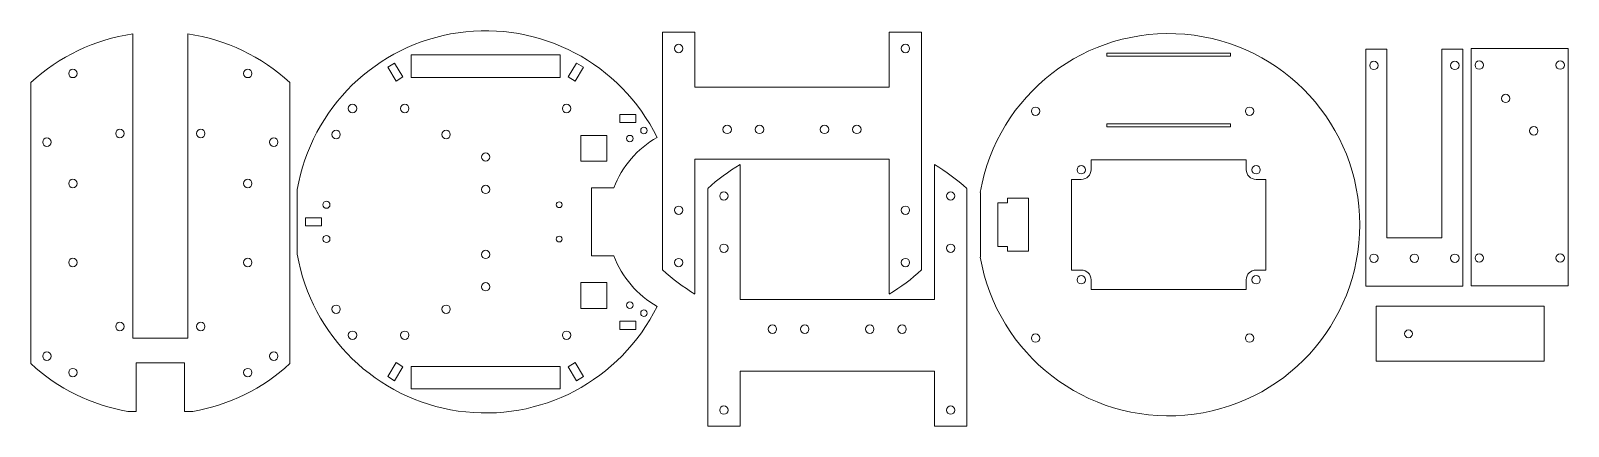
# Model space of a CAD drawing. Header units: inches. Extents: x 0.2 to 23.9, y 9.8 to 15.9.
import ezdxf

# ---------------------------------------------------------------- set-up
doc = ezdxf.new("R2010")
doc.units = ezdxf.units.IN
doc.header["$MEASUREMENT"] = 0

msp = doc.modelspace()

# ---------------------------------------------------------------- linework, layer by layer
at = {"color": 7, "linetype": 'Continuous', "lineweight": 15}
for p, q in [((1.734, 11.147), (1.734, 15.846)), ((2.584, 15.846), (2.584, 11.147)), ((9.918, 12.201), (9.918, 15.871)), ((9.918, 15.871), (10.418, 15.871)), ((10.418, 15.871), (10.418, 15.023)), ((13.422, 15.023), (13.422, 15.871)), ((13.422, 15.871), (13.922, 15.871)), ((13.922, 15.871), (13.922, 12.201)), ((6.033, 15.524), (8.338, 15.524)), ((6.033, 15.174), (6.033, 15.524)), ((8.338, 15.524), (8.338, 15.174)), ((16.786, 15.551), (18.695, 15.551)), ((16.786, 15.501), (16.786, 15.551)), ((18.695, 15.501), (16.786, 15.501)), ((18.695, 15.551), (18.695, 15.501)), ((20.787, 11.95), (20.787, 15.61)), ((20.787, 15.61), (21.112, 15.61)), ((21.112, 12.695), (21.112, 15.61)), ((21.962, 15.61), (21.962, 12.695)), ((21.962, 15.61), (22.287, 15.61)), ((22.287, 15.61), (22.287, 11.95)), ((22.414, 15.619), (22.414, 11.954)), ((23.914, 15.619), (22.414, 15.619)), ((23.914, 11.954), (23.914, 15.619)), ((5.672, 15.332), (5.779, 15.396)), ((5.801, 15.117), (5.672, 15.332)), ((5.779, 15.396), (5.908, 15.182)), ((8.463, 15.182), (8.592, 15.396)), ((8.699, 15.332), (8.57, 15.117)), ((8.592, 15.396), (8.699, 15.332)), ((0.157, 15.095), (0.157, 10.754)), ((4.161, 10.754), (4.161, 15.095)), ((5.908, 15.182), (5.801, 15.117)), ((8.338, 15.174), (6.033, 15.174)), ((8.57, 15.117), (8.463, 15.182)), ((10.418, 15.023), (13.422, 15.023)), ((9.257, 14.603), (9.507, 14.603)), ((9.257, 14.478), (9.257, 14.603)), ((9.507, 14.603), (9.507, 14.478)), ((8.657, 14.278), (9.057, 14.278)), ((8.657, 13.878), (8.657, 14.278)), ((9.057, 14.278), (9.057, 13.878)), ((9.507, 14.478), (9.257, 14.478)), ((16.786, 14.458), (18.695, 14.458)), ((16.786, 14.408), (16.786, 14.458)), ((18.695, 14.408), (16.786, 14.408)), ((18.695, 14.458), (18.695, 14.408)), ((9.057, 13.878), (8.657, 13.878)), ((10.42, 13.911), (10.42, 11.828)), ((13.42, 13.911), (10.42, 13.911)), ((11.119, 13.828), (11.119, 11.745)), ((13.42, 11.828), (13.42, 13.911)), ((14.119, 11.745), (14.119, 13.828)), ((16.54, 13.898), (18.94, 13.898)), ((16.54, 13.748), (16.54, 13.898)), ((18.94, 13.898), (18.94, 13.748)), ((16.24, 13.598), (16.39, 13.598)), ((16.24, 12.198), (16.24, 13.598)), ((19.09, 13.598), (19.24, 13.598)), ((19.24, 13.598), (19.24, 12.198)), ((4.275, 12.442), (4.275, 13.442)), ((9.168, 13.467), (8.823, 13.467)), ((8.823, 13.467), (8.823, 12.417)), ((10.617, 9.785), (10.617, 13.455)), ((14.621, 13.455), (14.621, 9.785)), ((14.83, 12.398), (14.83, 13.398)), ((15.248, 13.308), (15.573, 13.308)), ((15.248, 13.236), (15.248, 13.308)), ((15.573, 13.308), (15.573, 12.488)), ((15.098, 13.236), (15.248, 13.236)), ((15.098, 12.561), (15.098, 13.236)), ((4.4, 13.004), (4.65, 13.004)), ((4.4, 12.879), (4.4, 13.004)), ((4.65, 12.879), (4.4, 12.879)), ((4.65, 13.004), (4.65, 12.879)), ((21.962, 12.695), (21.112, 12.695)), ((8.823, 12.417), (9.168, 12.417)), ((15.248, 12.561), (15.098, 12.561)), ((15.248, 12.488), (15.248, 12.561)), ((15.573, 12.488), (15.248, 12.488)), ((16.39, 12.198), (16.24, 12.198)), ((19.24, 12.198), (19.09, 12.198)), ((8.657, 11.606), (8.657, 12.006)), ((8.657, 12.006), (9.057, 12.006)), ((9.057, 12.006), (9.057, 11.606)), ((16.54, 11.898), (16.54, 12.048)), ((18.94, 11.898), (16.54, 11.898)), ((18.94, 12.048), (18.94, 11.898)), ((22.287, 11.95), (20.787, 11.95)), ((22.414, 11.954), (23.914, 11.954)), ((11.119, 11.745), (14.119, 11.745)), ((9.057, 11.606), (8.657, 11.606)), ((9.257, 11.406), (9.507, 11.406)), ((9.257, 11.281), (9.257, 11.406)), ((9.507, 11.406), (9.507, 11.281)), ((20.946, 11.638), (20.946, 10.788)), ((23.544, 11.638), (20.946, 11.638)), ((23.544, 11.638), (23.544, 10.788)), ((9.507, 11.281), (9.257, 11.281)), ((2.584, 11.147), (1.734, 11.147)), ((2.534, 10.764), (1.784, 10.764)), ((1.784, 10.764), (1.784, 10.014)), ((2.534, 10.014), (2.534, 10.764)), ((5.672, 10.552), (5.801, 10.767)), ((5.908, 10.702), (5.779, 10.488)), ((5.801, 10.767), (5.908, 10.702)), ((6.033, 10.71), (8.338, 10.71)), ((6.033, 10.36), (6.033, 10.71)), ((8.338, 10.71), (8.338, 10.36)), ((8.463, 10.702), (8.57, 10.767)), ((8.592, 10.488), (8.463, 10.702)), ((8.57, 10.767), (8.699, 10.552)), ((20.946, 10.788), (23.544, 10.788)), ((5.779, 10.488), (5.672, 10.552)), ((8.699, 10.552), (8.592, 10.488)), ((14.121, 10.633), (11.117, 10.633)), ((11.117, 10.633), (11.117, 9.785)), ((14.121, 9.785), (14.121, 10.633)), ((8.338, 10.36), (6.033, 10.36)), ((1.659, 10.014), (1.784, 10.014)), ((2.534, 10.014), (2.659, 10.014)), ((11.117, 9.785), (10.617, 9.785)), ((14.621, 9.785), (14.121, 9.785))]:
    msp.add_line(p, q, dxfattribs=at)
for centre, radius in [((10.168, 15.621), 0.065), ((13.672, 15.621), 0.065), ((0.809, 15.235), 0.065), ((3.509, 15.235), 0.065), ((20.912, 15.36), 0.065), ((22.162, 15.36), 0.065), ((22.539, 15.364), 0.065), ((23.789, 15.364), 0.065), ((5.128, 14.694), 0.065), ((5.936, 14.694), 0.065), ((8.436, 14.694), 0.065), ((22.947, 14.849), 0.065), ((15.683, 14.651), 0.065), ((18.99, 14.651), 0.065), ((1.534, 14.307), 0.065), ((2.784, 14.307), 0.065), ((4.875, 14.292), 0.065), ((6.575, 14.292), 0.065), ((9.413, 14.229), 0.05), ((9.632, 14.353), 0.05), ((10.918, 14.371), 0.065), ((11.418, 14.371), 0.065), ((12.422, 14.371), 0.065), ((12.922, 14.371), 0.065), ((23.381, 14.349), 0.065), ((0.407, 14.174), 0.065), ((3.911, 14.174), 0.065), ((7.186, 13.944), 0.065), ((16.39, 13.748), 0.065), ((19.09, 13.748), 0.065), ((0.809, 13.535), 0.065), ((3.509, 13.535), 0.065), ((7.186, 13.444), 0.065), ((10.867, 13.342), 0.065), ((14.371, 13.342), 0.065), ((4.725, 13.207), 0.055), ((8.323, 13.207), 0.045), ((10.168, 13.121), 0.065), ((13.672, 13.121), 0.065), ((4.725, 12.677), 0.055), ((8.323, 12.677), 0.045), ((10.867, 12.535), 0.065), ((14.371, 12.535), 0.065), ((0.809, 12.314), 0.065), ((3.509, 12.314), 0.065), ((7.186, 12.44), 0.065), ((10.168, 12.313), 0.065), ((13.672, 12.313), 0.065), ((20.912, 12.38), 0.065), ((21.537, 12.38), 0.065), ((22.162, 12.38), 0.065), ((22.539, 12.384), 0.065), ((23.789, 12.384), 0.065), ((7.186, 11.94), 0.065), ((16.39, 12.048), 0.065), ((19.09, 12.048), 0.065), ((4.875, 11.592), 0.065), ((6.575, 11.592), 0.065), ((9.413, 11.655), 0.05), ((9.632, 11.531), 0.05), ((1.534, 11.326), 0.065), ((2.784, 11.326), 0.065), ((5.128, 11.19), 0.065), ((5.936, 11.19), 0.065), ((8.436, 11.19), 0.065), ((11.617, 11.285), 0.065), ((12.117, 11.285), 0.065), ((13.121, 11.285), 0.065), ((13.621, 11.285), 0.065), ((15.683, 11.146), 0.065), ((18.99, 11.146), 0.065), ((21.446, 11.213), 0.06), ((0.407, 10.867), 0.065), ((3.911, 10.867), 0.065), ((0.809, 10.614), 0.065), ((3.509, 10.614), 0.065), ((10.867, 10.035), 0.065), ((14.371, 10.035), 0.065)]:
    msp.add_circle(centre, radius, dxfattribs=at)
for centre, radius, start, end in [((2.159, 12.924), 2.953, 98.2755, 132.6953), ((2.159, 12.924), 2.953, 47.3047, 81.7245), ((7.186, 12.942), 2.953, 26.2405, 170.2509), ((17.74, 12.898), 2.953, 189.7491, 170.2509), ((10.573, 12.942), 1.5, 119.5, 159.5127), ((12.619, 11.285), 2.953, 120.5307, 132.6953), ((12.619, 11.285), 2.953, 47.3047, 59.4693), ((16.39, 13.748), 0.15, 270, 0), ((19.09, 13.748), 0.15, 180, 270), ((7.186, 12.942), 2.953, 189.7491, 333.7595), ((10.573, 12.942), 1.5, 200.4873, 240.5), ((11.92, 14.371), 2.953, 227.3047, 239.4693), ((11.92, 14.371), 2.953, 300.5307, 312.6953), ((16.39, 12.048), 0.15, 0, 90), ((19.09, 12.048), 0.15, 90, 180), ((2.159, 12.924), 2.953, 227.3047, 260.2509), ((2.159, 12.924), 2.953, 279.7491, 312.6953)]:
    msp.add_arc(centre, radius, start, end, dxfattribs=at)

doc.saveas('drawing.dxf')
